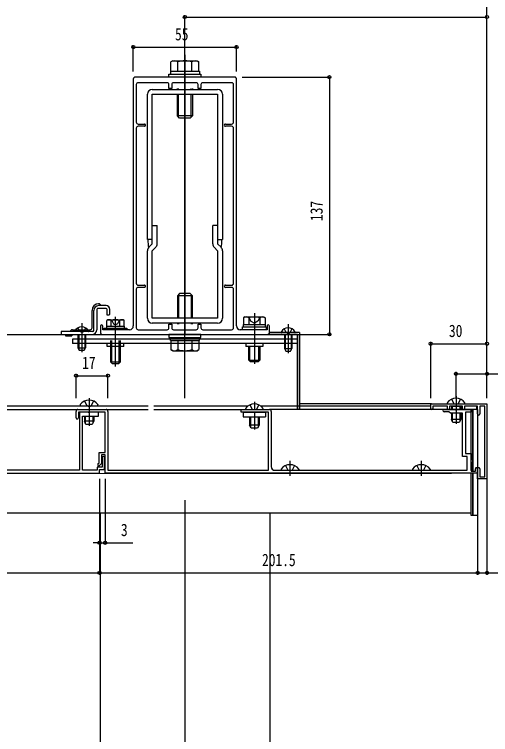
# Model space of a CAD drawing. Units: millimetres, scale not verified. Extents: x -841 to 841, y -594 to 594.
# Drawn here: x 434.2 to 688, y -190 to 193.6 of the extents above; entities that cross this region are included whole.
import ezdxf
from ezdxf.enums import TextEntityAlignment as Align

# ---------------------------------------------------------------- set-up
doc = ezdxf.new("R2010")
doc.units = ezdxf.units.MM
doc.header["$LTSCALE"] = 3
for name, color, linetype in [('0-2_YKK_11', 7, 'Continuous'), ('0-3_YKK_12', 2, 'Continuous'), ('0-4_YKK_13', 4, 'Continuous'), ('0-5_YKK_D', 6, 'Continuous')]:
    doc.layers.add(name, color=color, linetype=linetype)
doc.styles.add('ＭＳ ゴシック', font='')
doc.styles.get('ＭＳ ゴシック').set_extended_font_data('MS Gothic')

msp = doc.modelspace()

# ---------------------------------------------------------------- linework, layer by layer
at = {"layer": '0-2_YKK_11'}
for p, q in [((497.573, 159.154), (497.573, 27.654)), ((551.573, 160.154), (498.573, 160.154)), ((552.573, 27.654), (552.573, 159.154)), ((499.173, 156.154), (499.173, 136.154)), ((515.573, 157.154), (500.173, 157.154)), ((531.073, 157.154), (519.073, 157.154)), ((549.973, 157.154), (534.573, 157.154)), ((550.973, 136.154), (550.973, 156.154)), ((500.173, 135.154), (503.473, 135.154)), ((546.673, 135.154), (549.973, 135.154)), ((499.173, 132.954), (499.173, 50.354)), ((503.473, 133.954), (500.173, 133.954)), ((549.973, 133.954), (546.673, 133.954)), ((550.973, 50.354), (550.973, 132.954)), ((499.173, 47.154), (499.173, 26.654)), ((500.173, 49.354), (503.473, 49.354)), ((503.473, 48.154), (500.173, 48.154)), ((546.673, 49.354), (549.973, 49.354)), ((549.973, 48.154), (546.673, 48.154)), ((550.973, 26.654), (550.973, 47.154)), ((480.073, 27.554), (480.073, 24.154)), ((570.073, 24.154), (570.073, 27.554)), ((481.073, 23.154), (569.073, 23.154)), ((500.173, 25.654), (515.573, 25.654)), ((519.073, 25.654), (531.073, 25.654)), ((534.573, 25.654), (549.973, 25.654)), ((467.073, -21.246), (467.073, -17.846)), ((468.073, -16.846), (483.073, -16.846)), ((571.073, -17.846), (571.073, -47.246)), ((586.073, -16.846), (585.073, -16.846)), ((681.073, -48.446), (681.073, -50.846))]:
    msp.add_line(p, q, dxfattribs=at)
for points in [[(518.073, 156.154), (518.073, 154.154), (516.573, 154.154), (516.573, 156.154)], [(533.573, 156.154), (533.573, 154.154), (532.073, 154.154), (532.073, 156.154)], [(495.573, 25.654), (481.273, 25.654), (481.273, 27.554)], [(516.573, 26.654), (516.573, 28.654), (518.073, 28.654), (518.073, 26.654)], [(532.073, 26.654), (532.073, 28.654), (533.573, 28.654), (533.573, 26.654)], [(568.873, 27.554), (568.873, 25.654), (554.573, 25.654)], [(656.073, -16.246), (656.073, -13.846), (686.073, -13.846)], [(681.073, -19.246), (681.073, -15.046), (674.073, -15.046), (674.073, -16.846), (673.073, -16.846), (673.073, -15.046), (666.073, -15.046), (666.073, -16.846), (665.073, -16.846), (665.073, -15.046), (657.273, -15.046), (657.273, -16.246)], [(686.073, -13.846), (686.073, -53.846), (681.073, -53.846), (681.073, -48.446)], [(682.273, -48.446), (682.273, -52.646), (684.873, -52.646), (684.873, -15.046), (682.273, -15.046), (682.273, -19.246)], [(480.973, -42.446), (480.973, -47.646), (478.373, -47.646), (478.373, -49.246), (470.473, -49.246), (470.473, -20.346), (478.973, -20.346), (478.973, -18.346), (474.432, -18.346), (474.248, -18.466), (473.698, -18.466), (473.515, -18.346), (468.973, -18.346), (468.973, -49.246), (284.073, -49.246), (284.073, -17.846)], [(478.749, -45.822), (479.373, -45.197), (479.373, -39.846), (482.573, -39.846), (482.573, -18.346), (468.273, -18.346), (468.273, -21.246)], [(484.073, -17.846), (484.073, -49.246), (569.573, -49.246), (569.573, -18.346), (555.073, -18.346), (555.073, -16.846), (570.073, -16.846)], [(573.073, -49.246), (675.573, -49.246), (675.573, -41.846), (673.073, -41.846), (673.073, -18.846), (666.573, -18.846), (665.773, -18.046), (663.173, -18.046)], [(663.173, -16.846), (669.115, -16.846), (669.298, -16.966), (669.848, -16.966), (670.032, -16.846), (677.573, -16.846), (677.573, -18.346), (674.573, -18.346), (674.573, -40.346), (677.573, -40.346), (677.573, -43.888), (677.453, -44.071), (677.453, -44.621), (677.573, -44.804), (677.573, -49.646), (679.873, -49.646), (679.873, -48.446)], [(681.073, -50.846), (482.573, -50.846), (482.573, -41.046), (480.573, -41.046), (480.573, -45.694), (479.598, -46.67)], [(282.573, -50.846), (479.573, -50.846), (479.573, -48.846), (482.173, -48.846), (482.173, -42.446)]]:
    msp.add_lwpolyline(points, dxfattribs=at)
for centre, radius, start, end in [((498.573, 159.154), 1, 90.00001, 179.99999), ((551.573, 159.154), 1, 0.00001, 89.99999), ((500.173, 156.154), 1, 90.00001, 179.99999), ((515.573, 156.154), 1, 0.00001, 89.99999), ((519.073, 156.154), 1, 90.00001, 179.99999), ((531.073, 156.154), 1, 0.00001, 89.99999), ((534.573, 156.154), 1, 90.00001, 179.99999), ((549.973, 156.154), 1, 0.00001, 89.99999), ((500.173, 136.154), 1, 180.00001, 269.99999), ((503.473, 134.554), 0.6, 269.99999, 90.00001), ((546.673, 134.554), 0.6, 89.99999, 270.00001), ((549.973, 136.154), 1, 270.00001, 359.99999), ((500.173, 132.954), 1, 90.00001, 179.99999), ((549.973, 132.954), 1, 0.00001, 89.99999), ((500.173, 50.354), 1, 180.00001, 269.99999), ((549.973, 50.354), 1, 270.00001, 359.99999), ((500.173, 47.154), 1, 90.00001, 179.99999), ((503.473, 48.754), 0.6, 269.99999, 90.00001), ((546.673, 48.754), 0.6, 89.99999, 270.00001), ((549.973, 47.154), 1, 0.00001, 89.99999), ((480.673, 27.554), 0.6, 359.99999, 180.00001), ((495.573, 27.654), 2, 270.00001, 359.99999), ((554.573, 27.654), 2, 180.00001, 269.99999), ((569.473, 27.554), 0.6, 359.99999, 180.00001), ((481.073, 24.154), 1, 180.00001, 269.99999), ((500.173, 26.654), 1, 180.00001, 269.99999), ((515.573, 26.654), 1, 270.00001, 359.99999), ((519.073, 26.654), 1, 180.00001, 269.99999), ((531.073, 26.654), 1, 270.00001, 359.99999), ((534.573, 26.654), 1, 180.00001, 269.99999), ((549.973, 26.654), 1, 270.00001, 359.99999), ((569.073, 24.154), 1, 270.00001, 359.99999), ((468.073, -17.846), 1, 90.00001, 179.99999), ((483.073, -17.846), 1, 0.00001, 89.99999), ((570.073, -17.846), 1, 0.00001, 89.99999), ((656.673, -16.246), 0.6, 179.99999, 0.00001), ((663.173, -17.446), 0.6, 89.99999, 270.00001), ((467.673, -21.246), 0.6, 179.99999, 0.00001), ((681.673, -19.246), 0.6, 179.99999, 0.00001), ((481.573, -42.446), 0.6, 0, 180), ((479.173, -46.246), 0.6, 134.99999, 315.00001), ((573.073, -47.246), 2, 180.00001, 269.99999), ((680.473, -48.446), 0.6, 359.99999, 180.00001), ((681.673, -48.446), 0.6, 359.99999, 180.00001)]:
    msp.add_arc(centre, radius, start, end, dxfattribs=at)
at = {"layer": '0-3_YKK_12'}
for p, q in [((525.073, 172.118), (525.073, 135.388)), ((525.073, 160.154), (525.073, 23.154)), ((525.073, 11.191), (525.073, 47.92)), ((0.094, 23.154), (585.073, 23.154)), ((585.073, 23.154), (585.073, -16.846)), ((0.094, -14.846), (505.573, -14.846)), ((508.573, -14.846), (558.787, -14.846)), ((656.073, -15.046), (565.64, -15.046)), ((656.573, -13.846), (586.073, -13.846)), ((680.573, -16.846), (680.573, -15.046)), ((0.094, -16.846), (504.073, -16.846)), ((504.073, -16.846), (505.573, -16.846)), ((508.573, -16.846), (555.373, -16.846)), ((681.073, -16.846), (570.073, -16.846)), ((0.094, -51.318), (667.073, -50.846)), ((681.073, -53.546), (681.073, -50.846)), ((525.073, -65.22), (525.073, -437.67)), ((-715.427, -71.846), (677.573, -71.846)), ((479.873, -71.846), (479.873, -437.67)), ((570.273, -71.846), (570.273, -437.67))]:
    msp.add_line(p, q, dxfattribs=at)
at = {"layer": '0-4_YKK_13'}
for p, q in [((518.573, 168.854), (517.568, 168.274)), ((518.573, 168.854), (531.573, 168.854)), ((531.573, 168.854), (532.579, 168.274)), ((517.568, 163.354), (517.568, 168.274)), ((521.32, 163.354), (521.32, 168.274)), ((528.826, 163.354), (528.826, 168.274)), ((532.579, 163.354), (532.579, 168.274)), ((517.373, 163.354), (532.773, 163.354)), ((517.373, 163.354), (517.373, 161.754)), ((517.568, 163.354), (532.579, 163.354)), ((532.773, 163.354), (532.773, 161.754)), ((507.673, 153.654), (542.473, 153.654)), ((521.073, 153.654), (521.073, 154.154)), ((521.721, 153.654), (521.721, 154.154)), ((528.425, 153.654), (528.425, 154.154)), ((529.073, 154.154), (529.073, 153.654)), ((505.073, 73.654), (505.073, 151.054)), ((507.673, 151.054), (542.473, 151.054)), ((507.673, 71.354), (507.673, 151.054)), ((521.073, 139.554), (521.073, 151.054)), ((521.721, 138.906), (521.721, 151.054)), ((528.425, 138.906), (528.425, 151.054)), ((529.073, 151.054), (529.073, 139.554)), ((542.473, 151.054), (542.473, 71.354)), ((545.073, 151.054), (545.073, 73.654)), ((529.073, 139.554), (521.073, 139.554)), ((522.273, 138.354), (521.073, 139.554)), ((527.873, 138.354), (522.273, 138.354)), ((527.873, 138.354), (529.073, 139.554)), ((507.673, 81.154), (510.273, 81.154)), ((510.273, 71.354), (510.273, 81.154)), ((539.873, 71.354), (539.873, 81.154)), ((542.473, 81.154), (539.873, 81.154)), ((507.673, 73.654), (505.073, 73.654)), ((542.473, 73.654), (545.073, 73.654)), ((505.835, 69.516), (507.673, 71.354)), ((507.673, 67.677), (509.512, 69.516)), ((542.473, 67.677), (540.635, 69.516)), ((544.312, 69.516), (542.473, 71.354)), ((505.073, 31.754), (505.073, 67.677)), ((542.473, 67.677), (542.473, 31.754)), ((545.073, 67.677), (545.073, 31.754)), ((522.273, 44.954), (521.073, 43.754)), ((521.073, 43.754), (521.073, 31.754)), ((529.073, 43.754), (521.073, 43.754)), ((521.721, 44.402), (521.721, 31.754)), ((527.873, 44.954), (522.273, 44.954)), ((527.873, 44.954), (529.073, 43.754)), ((528.425, 44.402), (528.425, 31.754)), ((529.073, 31.754), (529.073, 43.754)), ((483.073, 38.454), (479.073, 38.454)), ((475.573, 26.654), (475.573, 35.954)), ((476.573, 25.154), (476.573, 35.954)), ((478.073, 36.454), (478.073, 25.654)), ((483.073, 36.954), (478.573, 36.954)), ((485.073, 33.954), (485.073, 36.454)), ((484.075, 30.955), (483.456, 30.598)), ((484.075, 30.955), (492.075, 30.953)), ((485.073, 33.954), (484.573, 33.454)), ((488.069, 5.954), (488.076, 32.454)), ((492.075, 30.953), (492.694, 30.596)), ((557.073, 32.454), (556.3, 32.008)), ((556.3, 32.008), (556.3, 28.454)), ((557.073, 32.454), (567.073, 32.454)), ((559.187, 32.008), (559.187, 28.454)), ((562.073, 34.454), (562.073, 7.454)), ((564.96, 32.008), (564.96, 28.454)), ((567.073, 32.454), (567.847, 32.008)), ((567.847, 32.008), (567.847, 28.454)), ((470.073, 29.154), (470.073, 13.654)), ((483.374, 26.455), (483.374, 27.455)), ((483.374, 27.455), (492.774, 27.453)), ((483.455, 27.455), (483.456, 30.598)), ((485.765, 27.455), (485.766, 30.597)), ((490.384, 27.454), (490.384, 30.596)), ((492.693, 27.453), (492.694, 30.596)), ((492.774, 27.453), (492.774, 26.453)), ((542.473, 29.154), (507.673, 29.154)), ((521.073, 29.154), (521.073, 28.654)), ((521.721, 29.154), (521.721, 28.654)), ((528.425, 29.154), (528.425, 28.654)), ((529.073, 28.654), (529.073, 29.154)), ((556.3, 28.454), (567.847, 28.454)), ((556.373, 27.254), (556.373, 28.454)), ((567.773, 28.454), (567.773, 27.254)), ((580.073, 28.654), (580.073, 13.154)), ((459.073, 24.654), (459.073, 23.154)), ((476.073, 24.654), (459.073, 24.654)), ((459.073, 23.154), (475.573, 23.154)), ((461.423, 23.154), (461.423, 22.454)), ((464.723, 23.154), (464.723, 22.454)), ((465.073, 25.654), (474.573, 25.654)), ((473.669, 24.654), (466.478, 24.654)), ((468.023, 26.62), (468.928, 24.805)), ((468.073, 23.154), (468.073, 16.054)), ((468.452, 23.154), (468.452, 15.296)), ((470.073, 24.196), (468.928, 24.805)), ((470.073, 24.196), (471.218, 24.805)), ((472.123, 26.62), (471.218, 24.805)), ((471.694, 23.154), (471.694, 15.296)), ((472.073, 23.154), (472.073, 16.054)), ((568.323, 25.654), (555.823, 25.654)), ((586.073, 24.154), (570.073, 24.154)), ((583.669, 24.154), (576.478, 24.154)), ((578.023, 26.12), (578.928, 24.305)), ((580.073, 23.696), (578.928, 24.305)), ((580.073, 23.696), (581.218, 24.305)), ((582.123, 26.12), (581.218, 24.305)), ((586.073, 24.154), (586.073, -16.846)), ((461.423, 22.454), (464.723, 22.454)), ((585.073, 20.654), (465.073, 20.654)), ((465.073, 20.654), (465.073, 18.354)), ((485.57, 8.355), (485.572, 19.955)), ((486.07, 7.869), (486.072, 19.955)), ((490.07, 7.868), (490.072, 19.954)), ((490.572, 19.954), (490.57, 8.354)), ((517.373, 19.954), (517.373, 21.554)), ((517.373, 19.954), (532.773, 19.954)), ((517.568, 19.954), (517.568, 15.035)), ((517.568, 19.954), (532.579, 19.954)), ((521.32, 19.954), (521.32, 15.035)), ((528.826, 19.954), (528.826, 15.035)), ((532.579, 19.954), (532.579, 15.035)), ((532.773, 19.954), (532.773, 21.554)), ((578.073, 22.654), (578.073, 15.554)), ((578.452, 22.654), (578.452, 14.796)), ((581.694, 22.654), (581.694, 14.796)), ((582.073, 22.654), (582.073, 15.554)), ((585.073, 20.654), (585.073, 18.354)), ((585.073, 18.354), (465.073, 18.354)), ((468.073, 16.054), (472.073, 16.054)), ((468.073, 16.054), (468.773, 14.654)), ((471.373, 14.654), (472.073, 16.054)), ((483.573, 16.654), (483.573, 18.354)), ((492.573, 16.654), (483.573, 16.654)), ((492.573, 16.654), (492.573, 18.354)), ((557.573, 18.354), (557.573, 16.654)), ((566.573, 16.654), (557.573, 16.654)), ((559.073, 9.454), (559.073, 16.654)), ((559.613, 8.914), (559.613, 16.654)), ((564.533, 8.914), (564.533, 16.654)), ((565.073, 16.654), (565.073, 9.454)), ((566.573, 18.354), (566.573, 16.654)), ((578.073, 15.554), (582.073, 15.554)), ((578.073, 15.554), (578.773, 14.154)), ((581.373, 14.154), (582.073, 15.554)), ((468.773, 14.654), (471.373, 14.654)), ((518.573, 14.454), (517.568, 15.035)), ((518.573, 14.454), (531.573, 14.454)), ((531.573, 14.454), (532.579, 15.035)), ((578.773, 14.154), (581.373, 14.154)), ((490.57, 8.354), (485.57, 8.355)), ((486.469, 7.455), (485.57, 8.355)), ((489.669, 7.454), (490.57, 8.354)), ((559.073, 9.454), (565.073, 9.454)), ((559.073, 9.454), (560.073, 8.454)), ((564.073, 8.454), (560.073, 8.454)), ((565.073, 9.454), (564.073, 8.454)), ((489.669, 7.454), (486.469, 7.455)), ((473.973, -10.846), (473.973, -25.545)), ((667.223, -11.334), (668.428, -13.751)), ((669.573, -9.846), (669.573, -24.545)), ((671.923, -11.334), (670.718, -13.751)), ((469.223, -14.246), (469.223, -14.346)), ((469.723, -14.846), (478.223, -14.846)), ((471.623, -12.334), (472.828, -14.751)), ((473.973, -15.36), (472.828, -14.751)), ((473.973, -15.36), (475.118, -14.751)), ((476.323, -12.334), (475.118, -14.751)), ((478.723, -14.246), (478.723, -14.346)), ((559.723, -14.334), (560.928, -16.751)), ((562.073, -12.846), (562.073, -16.846)), ((564.423, -14.334), (563.218, -16.751)), ((664.823, -13.246), (664.823, -13.346)), ((665.323, -13.846), (673.823, -13.846)), ((667.073, -15.246), (667.146, -15.046)), ((672.073, -15.246), (667.073, -15.246)), ((667.073, -15.246), (667.073, -16.846)), ((667.506, -15.246), (667.464, -15.046)), ((667.506, -15.246), (667.506, -16.846)), ((668.607, -13.846), (668.428, -13.751)), ((670.54, -13.846), (670.718, -13.751)), ((671.64, -15.246), (671.682, -15.046)), ((671.64, -15.246), (671.64, -16.846)), ((672.073, -15.246), (672.001, -15.046)), ((672.073, -15.246), (672.073, -16.846)), ((674.323, -13.246), (674.323, -13.346)), ((557.323, -16.246), (557.323, -16.346)), ((557.823, -16.846), (566.323, -16.846)), ((561.107, -16.846), (560.928, -16.751)), ((562.073, -18.346), (562.073, -27.545)), ((563.04, -16.846), (563.218, -16.751)), ((566.823, -16.246), (566.823, -16.346)), ((667.073, -18.846), (667.073, -22.146)), ((667.506, -18.846), (667.506, -23.066)), ((671.64, -18.846), (671.64, -23.066)), ((672.073, -18.846), (672.073, -22.146)), ((678.573, -16.846), (677.573, -16.846)), ((677.573, -49.346), (677.573, -16.846)), ((681.073, -16.846), (678.573, -16.846)), ((678.573, -16.846), (678.573, -49.646)), ((678.573, -49.646), (678.573, -16.846)), ((681.073, -16.846), (681.073, -47.854)), ((471.473, -20.346), (471.473, -23.146)), ((471.906, -20.346), (471.906, -24.066)), ((476.04, -20.346), (476.04, -24.066)), ((476.473, -20.346), (476.473, -23.146)), ((559.573, -20.846), (559.573, -25.146)), ((560.006, -20.846), (560.006, -26.066)), ((564.14, -20.846), (564.14, -26.066)), ((564.573, -20.846), (564.573, -25.146)), ((672.073, -22.146), (667.073, -22.146)), ((667.873, -23.846), (667.073, -22.146)), ((672.073, -22.146), (671.273, -23.846)), ((476.473, -23.146), (471.473, -23.146)), ((472.273, -24.846), (471.473, -23.146)), ((475.673, -24.846), (472.273, -24.846)), ((476.473, -23.146), (475.673, -24.846)), ((564.573, -25.146), (559.573, -25.146)), ((560.373, -26.846), (559.573, -25.146)), ((563.773, -26.846), (560.373, -26.846)), ((564.573, -25.146), (563.773, -26.846)), ((671.273, -23.846), (667.873, -23.846)), ((581.073, -44.246), (581.073, -52.246)), ((581.073, -45.246), (581.073, -50.846)), ((651.073, -44.246), (651.073, -52.246)), ((651.073, -45.246), (651.073, -50.846)), ((576.323, -48.646), (576.323, -48.746)), ((576.823, -49.246), (585.323, -49.246)), ((578.723, -46.734), (579.928, -49.151)), ((580.107, -49.246), (579.928, -49.151)), ((582.04, -49.246), (582.218, -49.151)), ((583.423, -46.734), (582.218, -49.151)), ((585.823, -48.646), (585.823, -48.746)), ((646.323, -48.646), (646.323, -48.746)), ((646.823, -49.246), (655.323, -49.246)), ((648.723, -46.734), (649.928, -49.151)), ((650.107, -49.246), (649.928, -49.151)), ((652.04, -49.246), (652.218, -49.151)), ((653.423, -46.734), (652.218, -49.151)), ((655.823, -48.646), (655.823, -48.746)), ((678.573, -73.346), (678.573, -50.846)), ((681.073, -50.846), (681.073, -73.346)), ((681.073, -73.346), (678.573, -73.346))]:
    msp.add_line(p, q, dxfattribs=at)
for points in [[(533.573, 160.154), (516.573, 160.154), (516.573, 161.754), (533.573, 161.754)], [(494.074, 25.653), (482.074, 25.656), (482.074, 26.456), (494.074, 26.453)], [(533.573, 23.154), (516.573, 23.154), (516.573, 21.554), (533.573, 21.554)]]:
    msp.add_lwpolyline(points, close=True, dxfattribs=at)
for points in [[(542.473, 31.754), (507.673, 31.754), (507.673, 67.677)], [(484.573, 33.454), (483.573, 33.454), (483.573, 36.454)], [(485.875, 30.955), (486.925, 28.802), (488.074, 28.19)], [(490.275, 30.954), (489.225, 28.801), (488.074, 28.19)], [(559.023, 32.457), (560.173, 30.099), (562.073, 29.089)], [(565.123, 32.457), (563.973, 30.099), (562.073, 29.089)], [(555.823, 25.654), (555.823, 27.254), (568.323, 27.254), (568.323, 25.654)], [(585.073, -16.846), (585.073, 23.154), (570.073, 23.154), (570.073, 24.154)], [(556.073, -18.346), (556.073, -20.846), (568.073, -20.846)], [(556.073, -18.346), (568.073, -18.346), (568.073, -20.846)], [(678.573, -50.846), (678.573, -73.346), (677.573, -73.346), (677.573, -50.846)]]:
    msp.add_lwpolyline(points, dxfattribs=at)
for centre, radius, start, end in [((519.444, 165.532), 3.323, 55.61575, 124.38425), ((525.073, 156.435), 12.419, 72.41205, 107.58795), ((530.702, 165.532), 3.323, 55.61575, 124.38425), ((507.673, 151.054), 2.6, 90, 180), ((542.473, 151.054), 2.6, 0, 90), ((507.673, 67.677), 2.6, 135, 180), ((507.673, 71.354), 2.6, 315, 0), ((542.473, 71.354), 2.6, 180, 225), ((542.473, 67.677), 2.6, 0, 45), ((479.073, 35.954), 3.5, 90, 180), ((479.073, 35.954), 2.5, 90, 180), ((479.073, 38.454), 1, 360, 90), ((483.073, 36.454), 2, 360, 90), ((478.573, 36.454), 0.5, 90, 180), ((483.073, 36.454), 0.5, 360, 90), ((484.611, 28.91), 2.045, 55.60191, 124.37041), ((488.073, 23.311), 7.643, 72.39821, 107.57411), ((491.539, 28.909), 2.045, 55.60191, 124.37041), ((507.673, 31.754), 2.6, 180, 270), ((542.473, 31.754), 2.6, 270, 0), ((557.743, 29.898), 2.556, 55.61708, 124.38292), ((562.073, 22.9), 9.554, 72.41276, 107.58724), ((566.403, 29.898), 2.556, 55.61708, 124.38292), ((470.073, 22.954), 4.2, 27.28096, 152.71904), ((465.073, 24.654), 1, 90, 180), ((466.478, 24.808), 0.154, 152.71904, 270), ((473.669, 24.808), 0.154, 270, 27.28096), ((474.573, 26.654), 1, 270, 360), ((475.573, 25.654), 2.5, 270, 360), ((476.073, 25.154), 0.5, 270, 360), ((576.478, 24.308), 0.154, 152.71904, 270), ((580.073, 22.454), 4.2, 27.28096, 152.71904), ((583.669, 24.308), 0.154, 270, 27.28096), ((519.444, 17.777), 3.323, 235.61575, 304.38425), ((525.073, 26.874), 12.419, 252.41205, 287.58795), ((530.702, 17.777), 3.323, 235.61575, 304.38425), ((669.573, -16.746), 5.9, 36.38156, 143.61844), ((473.973, -17.746), 5.9, 36.38156, 143.61844), ((469.723, -14.346), 0.5, 180, 270), ((478.223, -14.346), 0.5, 270, 0), ((562.073, -19.746), 5.9, 36.38156, 143.61844), ((665.323, -13.346), 0.5, 180, 270), ((673.823, -13.346), 0.5, 270, 0), ((557.823, -16.346), 0.5, 180, 270), ((566.323, -16.346), 0.5, 270, 0), ((581.073, -52.146), 5.9, 36.38156, 143.61844), ((576.823, -48.746), 0.5, 180, 270), ((585.323, -48.746), 0.5, 270, 0), ((651.073, -52.146), 5.9, 36.38156, 143.61844), ((646.823, -48.746), 0.5, 180, 270), ((655.323, -48.746), 0.5, 270, 0)]:
    msp.add_arc(centre, radius, start, end, dxfattribs=at)
for centre, major_axis, start_param, end_param in [((507.373, 73.654), (0.011, -7.658), 4.7120019, 5.3024181), ((542.773, 73.654), (-0.011, -7.658), 0.9807672, 1.5711834)]:
    msp.add_ellipse(centre, major_axis=major_axis, ratio=0.261149, start_param=start_param, end_param=end_param, dxfattribs=at)
at = {"layer": '0-5_YKK_D'}
for p, q in [((686.073, -10.846), (686.073, 209.154)), ((525.073, -10.846), (525.073, 193.154)), ((525.073, 192.154), (686.073, 192.154)), ((686.073, -10.846), (686.073, 193.154)), ((497.573, 163.154), (497.573, 177.154)), ((552.573, 163.154), (552.573, 177.154)), ((497.573, 176.154), (552.573, 176.154)), ((555.573, 160.154), (603.073, 160.154)), ((602.073, 160.154), (602.073, 23.154)), ((555.573, 23.154), (603.073, 23.154)), ((656.073, -10.846), (656.073, 19.154)), ((656.073, 18.154), (686.073, 18.154)), ((686.073, -10.846), (686.073, 19.154)), ((467.073, -10.846), (467.073, 2.154)), ((467.073, 1.154), (484.073, 1.154)), ((484.073, -10.846), (484.073, 2.154)), ((669.573, -10.846), (669.573, 3.154)), ((686.073, -10.846), (686.073, 3.154)), ((479.573, -53.846), (479.573, -104.846)), ((479.573, -53.846), (479.573, -88.846)), ((479.573, -53.846), (479.573, -104.846)), ((482.573, -53.846), (482.573, -88.846)), ((681.073, -53.846), (681.073, -104.846)), ((681.073, -53.846), (681.073, -104.846)), ((686.073, -53.846), (686.073, -104.846)), ((479.573, -87.846), (476.173, -87.846)), ((479.573, -87.846), (482.573, -87.846)), ((482.573, -87.846), (497.373, -87.846)), ((279.573, -103.846), (479.573, -103.846)), ((479.573, -103.846), (681.073, -103.846))]:
    msp.add_line(p, q, dxfattribs=at)
for points in [[(669.573, 2.154), (686.073, 2.154), (715.233, 2.154)], [(681.073, -103.846), (686.073, -103.846), (700.873, -103.846)]]:
    msp.add_lwpolyline(points, dxfattribs=at)
for centre in [(525.073, 192.154), (686.073, 192.154), (497.573, 176.154), (552.573, 176.154), (602.073, 160.154), (602.073, 23.154), (656.073, 18.154), (686.073, 18.154), (467.073, 1.154), (484.073, 1.154), (669.573, 2.154), (686.073, 2.154), (479.573, -87.846), (482.573, -87.846), (479.573, -103.846), (479.573, -103.846), (681.073, -103.846), (681.073, -103.846), (686.073, -103.846)]:
    msp.add_circle(centre, 0.85, dxfattribs=at)

# ---------------------------------------------------------------- texts
at = {"layer": '0-5_YKK_D', "style": 'ＭＳ ゴシック', "width": 0.8}
for s, p in [('55', (519.793, 177.754)), ('30', (665.793, 19.754)), ('17', (470.293, 2.754)), ('3', (490.973, -86.246)), ('201.5', (566.163, -102.246))]:
    msp.add_text(s, height=6.598, dxfattribs=at).set_placement(p, align=Align.BOTTOM_LEFT)
msp.add_text('137', height=6.598, rotation=90, dxfattribs=at).set_placement((600.473, 83.494), align=Align.BOTTOM_LEFT)

doc.saveas('drawing.dxf')
